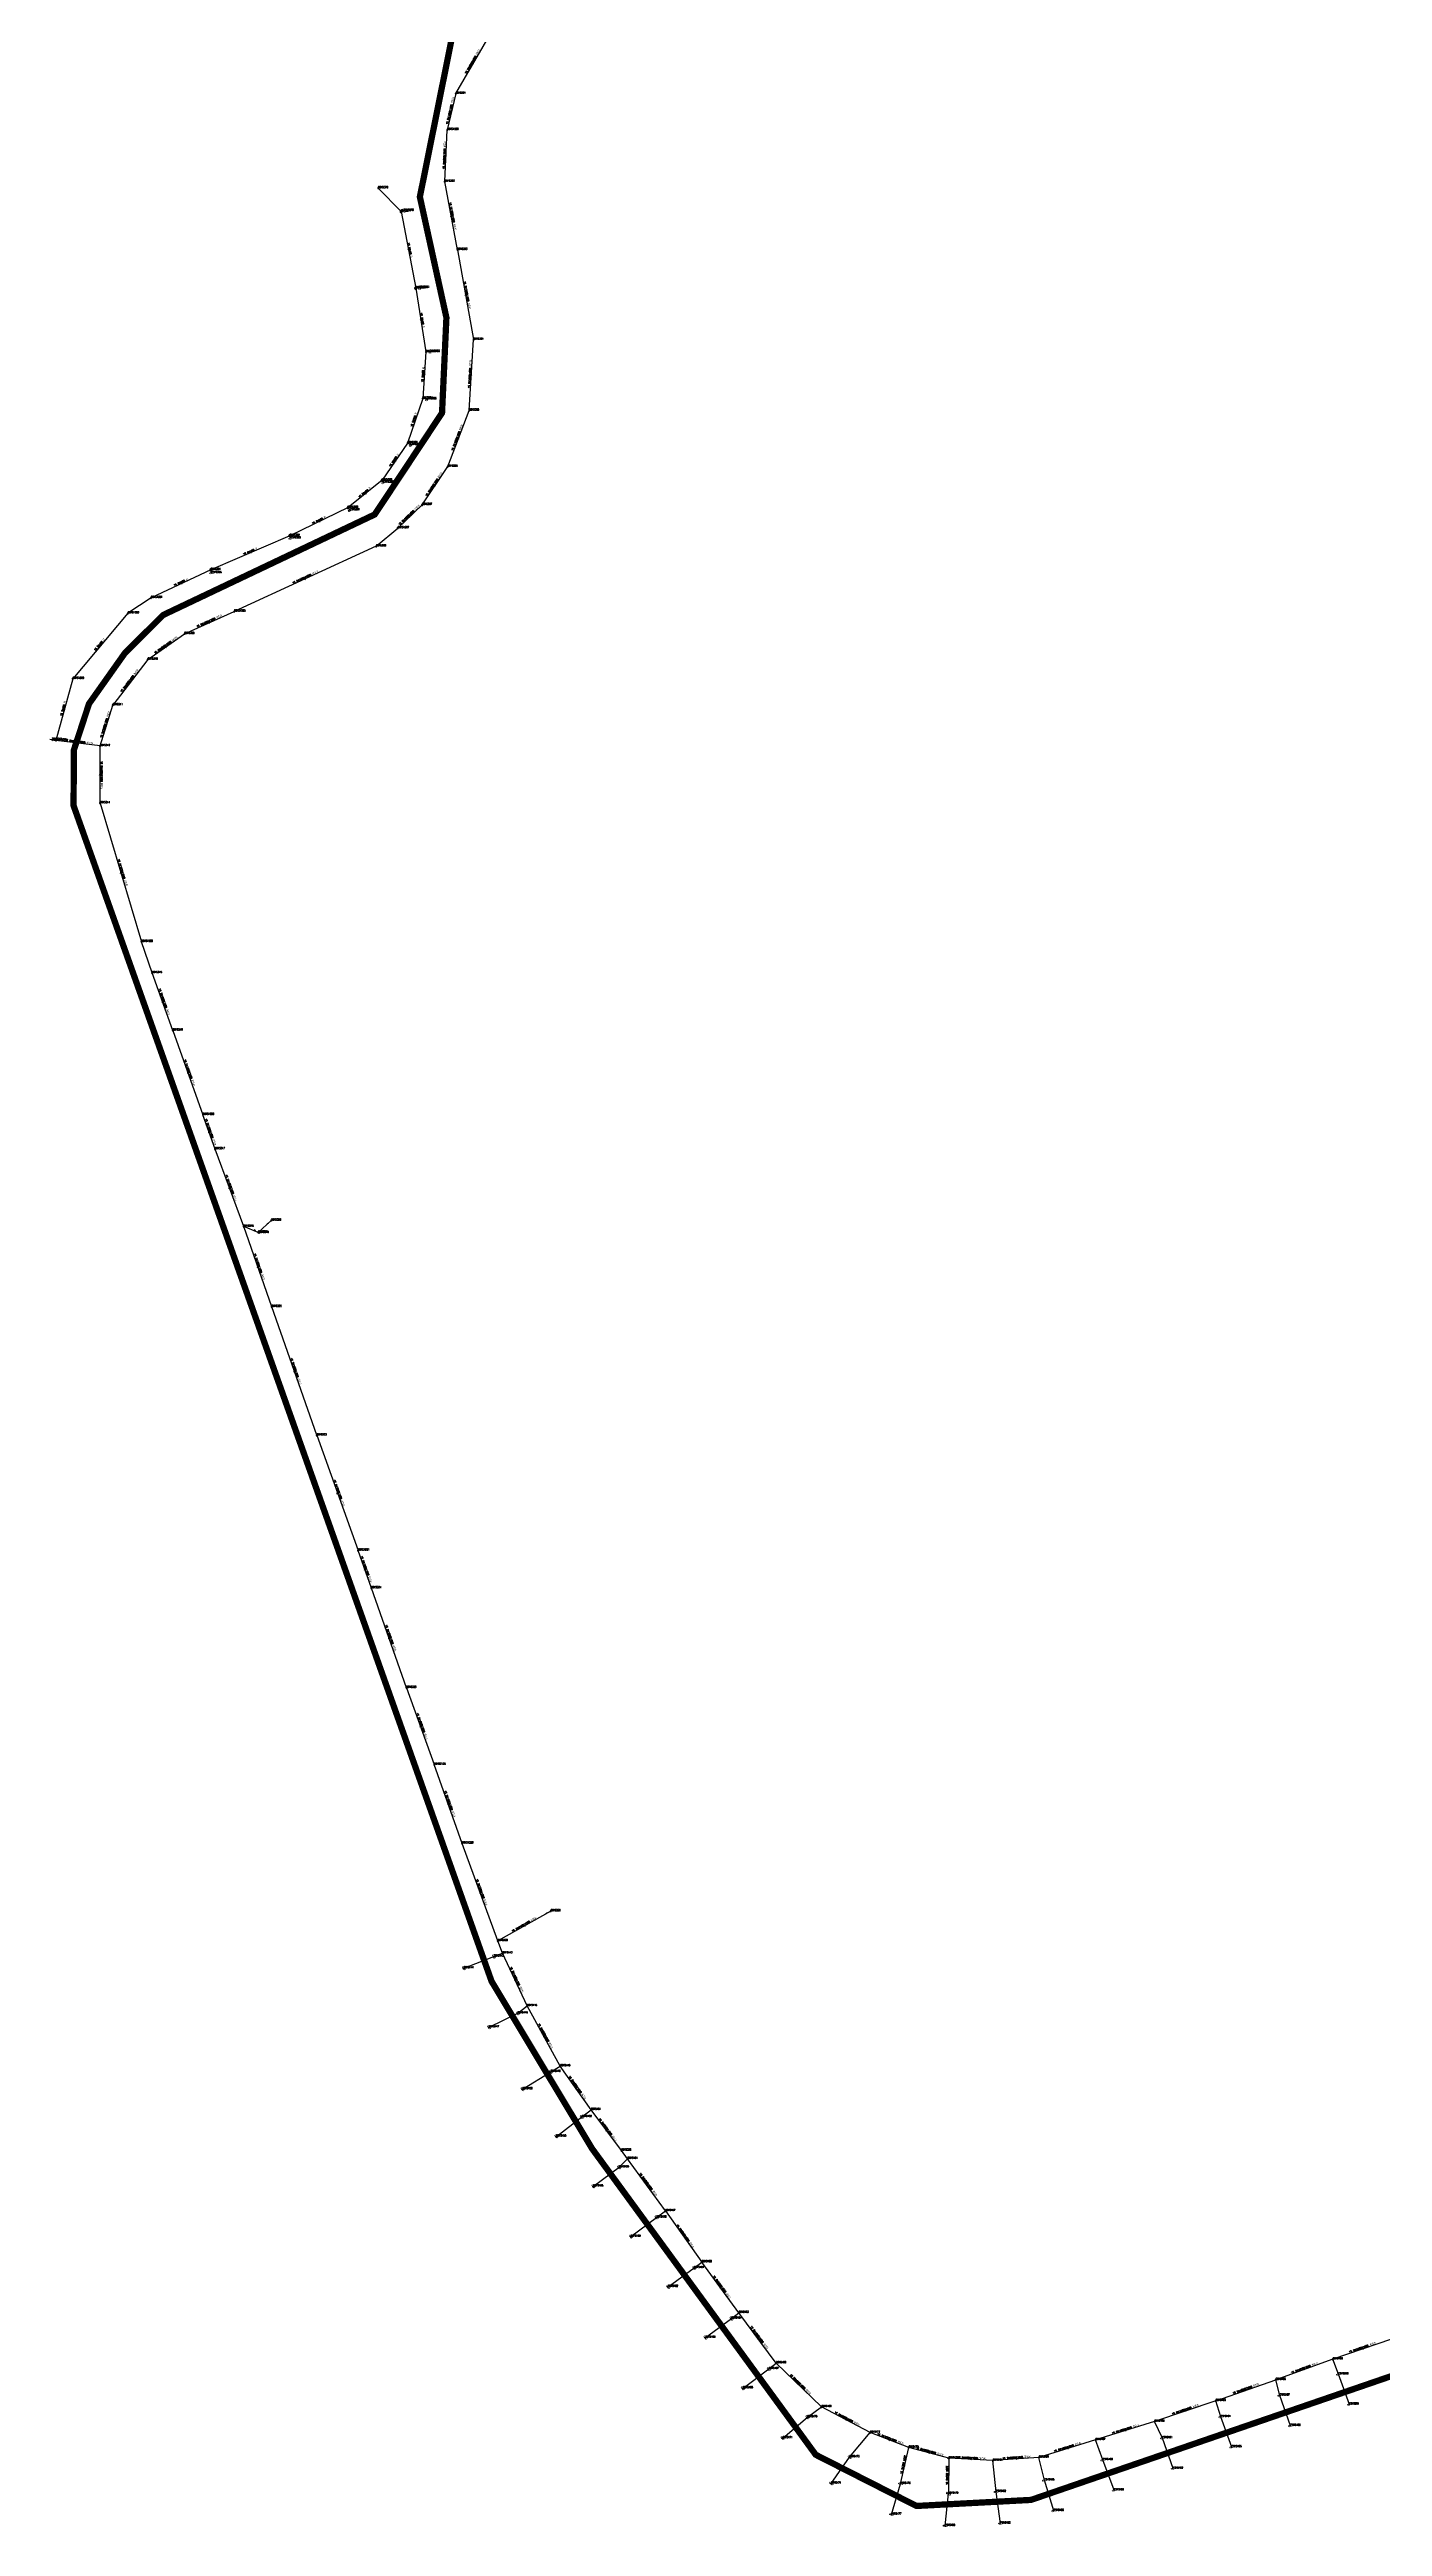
# Model space of a CAD drawing. Extents: x 78813 to 99477, y 2421021 to 2448125.
# Drawn here: x 86196 to 86833, y 2423559 to 2424744 of the extents above; entities that cross this region are included whole.
import ezdxf
from ezdxf.enums import TextEntityAlignment as Align

# ---------------------------------------------------------------- set-up
doc = ezdxf.new("R2010")
doc.units = 0
doc.set_wipeout_variables(frame=1)
doc.layers.get('0').update_dxf_attribs({"linetype": 'CONTINUOUS'})
doc.layers.add('DX_YS', color=42, linetype='CONTINUOUS')
doc.layers.add('道路', color=5, linetype='CONTINUOUS')
doc.layers.add('YSLINE', color=7, linetype='CONTINUOUS', true_color=0xcc9900)
doc.styles.add('CcNameZT', font='txt.SHX', dxfattribs={"width": 0.8, "bigfont": 'HZTXT.SHX'})
doc.styles.add('PointNameZT', font='txt.SHX', dxfattribs={"width": 0.8, "bigfont": 'HZTXT.SHX'})

# ---------------------------------------------------------------- blocks, each defined once
blk = doc.blocks.new('GC546')
at = {"color": 0}
for p in [(0.866, 0.5), (0.866, -0.5)]:
    blk.add_line(p, (0, 0), dxfattribs=at)
blk = doc.blocks.new('PS雨篦')
blk.add_lwpolyline([(-1.5, 0.5), (0, 0.5), (1.5, 0.5), (1.5, -0.5), (0, -0.5), (-1.5, -0.5)], close=True)
blk.add_wipeout([(-1.5, 0.5), (0, 0.5), (1.5, 0.5), (1.5, -0.5), (0, -0.5), (-1.5, -0.5)])
for p, q in [((-0.5, -0.5), (-0.5, 0.5)), ((0.5, -0.5), (0.5, 0.5))]:
    blk.add_line(p, q)
blk = doc.blocks.new('PS管线点')
blk.add_wipeout([(0.5, 0), (0.5, 0), (0.5, 0.1), (0.5, 0.1), (0.5, 0.1), (0.5, 0.2), (0.5, 0.2), (0.4, 0.2), (0.4, 0.3), (0.4, 0.3), (0.4, 0.3), (0.4, 0.3), (0.3, 0.4), (0.3, 0.4), (0.3, 0.4), (0.2, 0.4), (0.2, 0.4), (0.2, 0.5), (0.2, 0.5), (0.1, 0.5), (0.1, 0.5), (0.1, 0.5), (0, 0.5), (0, 0.5), (-0.1, 0.5), (-0.1, 0.5), (-0.1, 0.5), (-0.2, 0.5), (-0.2, 0.5), (-0.2, 0.4), (-0.3, 0.4), (-0.3, 0.4), (-0.3, 0.4), (-0.3, 0.4), (-0.4, 0.3), (-0.4, 0.3), (-0.4, 0.3), (-0.4, 0.3), (-0.4, 0.2), (-0.5, 0.2), (-0.5, 0.2), (-0.5, 0.1), (-0.5, 0.1), (-0.5, 0.1), (-0.5, 0), (-0.5, 0), (-0.5, 0), (-0.5, -0.1), (-0.5, -0.1), (-0.5, -0.1), (-0.5, -0.2), (-0.5, -0.2), (-0.4, -0.2), (-0.4, -0.3), (-0.4, -0.3), (-0.4, -0.3), (-0.4, -0.3), (-0.3, -0.4), (-0.3, -0.4), (-0.3, -0.4), (-0.3, -0.4), (-0.2, -0.4), (-0.2, -0.5), (-0.2, -0.5), (-0.1, -0.5), (-0.1, -0.5), (-0.1, -0.5), (0, -0.5), (0, -0.5), (0.1, -0.5), (0.1, -0.5), (0.1, -0.5), (0.2, -0.5), (0.2, -0.5), (0.2, -0.4), (0.2, -0.4), (0.3, -0.4), (0.3, -0.4), (0.3, -0.4), (0.4, -0.3), (0.4, -0.3), (0.4, -0.3), (0.4, -0.3), (0.4, -0.2), (0.5, -0.2), (0.5, -0.2), (0.5, -0.1), (0.5, -0.1), (0.5, -0.1)])
blk.add_lwpolyline([(0.5, 0), (0.5, 0), (0.5, 0.1), (0.5, 0.1), (0.5, 0.1), (0.5, 0.2), (0.5, 0.2), (0.4, 0.2), (0.4, 0.3), (0.4, 0.3), (0.4, 0.3), (0.4, 0.3), (0.3, 0.4), (0.3, 0.4), (0.3, 0.4), (0.2, 0.4), (0.2, 0.4), (0.2, 0.5), (0.2, 0.5), (0.1, 0.5), (0.1, 0.5), (0.1, 0.5), (0, 0.5), (0, 0.5), (-0.1, 0.5), (-0.1, 0.5), (-0.1, 0.5), (-0.2, 0.5), (-0.2, 0.5), (-0.2, 0.4), (-0.3, 0.4), (-0.3, 0.4), (-0.3, 0.4), (-0.3, 0.4), (-0.4, 0.3), (-0.4, 0.3), (-0.4, 0.3), (-0.4, 0.3), (-0.4, 0.2), (-0.5, 0.2), (-0.5, 0.2), (-0.5, 0.1), (-0.5, 0.1), (-0.5, 0.1), (-0.5, 0), (-0.5, 0), (-0.5, 0), (-0.5, -0.1), (-0.5, -0.1), (-0.5, -0.1), (-0.5, -0.2), (-0.5, -0.2), (-0.4, -0.2), (-0.4, -0.3), (-0.4, -0.3), (-0.4, -0.3), (-0.4, -0.3), (-0.3, -0.4), (-0.3, -0.4), (-0.3, -0.4), (-0.3, -0.4), (-0.2, -0.4), (-0.2, -0.5), (-0.2, -0.5), (-0.1, -0.5), (-0.1, -0.5), (-0.1, -0.5), (0, -0.5), (0, -0.5), (0.1, -0.5), (0.1, -0.5), (0.1, -0.5), (0.2, -0.5), (0.2, -0.5), (0.2, -0.4), (0.2, -0.4), (0.3, -0.4), (0.3, -0.4), (0.3, -0.4), (0.4, -0.3), (0.4, -0.3), (0.4, -0.3), (0.4, -0.3), (0.4, -0.2), (0.5, -0.2), (0.5, -0.2), (0.5, -0.1), (0.5, -0.1), (0.5, -0.1), (0.5, 0)], close=True)
blk = doc.blocks.new('PS非普查')
blk.add_lwpolyline([(3.7, 0), (5.3, 0)])
blk.add_wipeout([(0.5, 0), (0.5, 0), (0.5, 0.1), (0.5, 0.1), (0.5, 0.1), (0.5, 0.2), (0.5, 0.2), (0.4, 0.2), (0.4, 0.3), (0.4, 0.3), (0.4, 0.3), (0.4, 0.3), (0.3, 0.4), (0.3, 0.4), (0.3, 0.4), (0.2, 0.4), (0.2, 0.4), (0.2, 0.5), (0.2, 0.5), (0.1, 0.5), (0.1, 0.5), (0.1, 0.5), (0, 0.5), (0, 0.5), (-0.1, 0.5), (-0.1, 0.5), (-0.1, 0.5), (-0.2, 0.5), (-0.2, 0.5), (-0.2, 0.4), (-0.3, 0.4), (-0.3, 0.4), (-0.3, 0.4), (-0.3, 0.4), (-0.4, 0.3), (-0.4, 0.3), (-0.4, 0.3), (-0.4, 0.3), (-0.4, 0.2), (-0.5, 0.2), (-0.5, 0.2), (-0.5, 0.1), (-0.5, 0.1), (-0.5, 0.1), (-0.5, 0), (-0.5, 0), (-0.5, 0), (-0.5, -0.1), (-0.5, -0.1), (-0.5, -0.1), (-0.5, -0.2), (-0.5, -0.2), (-0.4, -0.2), (-0.4, -0.3), (-0.4, -0.3), (-0.4, -0.3), (-0.4, -0.3), (-0.3, -0.4), (-0.3, -0.4), (-0.3, -0.4), (-0.3, -0.4), (-0.2, -0.4), (-0.2, -0.5), (-0.2, -0.5), (-0.1, -0.5), (-0.1, -0.5), (-0.1, -0.5), (0, -0.5), (0, -0.5), (0.1, -0.5), (0.1, -0.5), (0.1, -0.5), (0.2, -0.5), (0.2, -0.5), (0.2, -0.4), (0.2, -0.4), (0.3, -0.4), (0.3, -0.4), (0.3, -0.4), (0.4, -0.3), (0.4, -0.3), (0.4, -0.3), (0.4, -0.3), (0.4, -0.2), (0.5, -0.2), (0.5, -0.2), (0.5, -0.1), (0.5, -0.1), (0.5, -0.1)])
blk.add_line((0.5, 0), (2.1, 0))
blk.add_lwpolyline([(0.5, 0), (0.5, 0), (0.5, 0.1), (0.5, 0.1), (0.5, 0.1), (0.5, 0.2), (0.5, 0.2), (0.4, 0.2), (0.4, 0.3), (0.4, 0.3), (0.4, 0.3), (0.4, 0.3), (0.3, 0.4), (0.3, 0.4), (0.3, 0.4), (0.2, 0.4), (0.2, 0.4), (0.2, 0.5), (0.2, 0.5), (0.1, 0.5), (0.1, 0.5), (0.1, 0.5), (0, 0.5), (0, 0.5), (-0.1, 0.5), (-0.1, 0.5), (-0.1, 0.5), (-0.2, 0.5), (-0.2, 0.5), (-0.2, 0.4), (-0.3, 0.4), (-0.3, 0.4), (-0.3, 0.4), (-0.3, 0.4), (-0.4, 0.3), (-0.4, 0.3), (-0.4, 0.3), (-0.4, 0.3), (-0.4, 0.2), (-0.5, 0.2), (-0.5, 0.2), (-0.5, 0.1), (-0.5, 0.1), (-0.5, 0.1), (-0.5, 0), (-0.5, 0), (-0.5, 0), (-0.5, -0.1), (-0.5, -0.1), (-0.5, -0.1), (-0.5, -0.2), (-0.5, -0.2), (-0.4, -0.2), (-0.4, -0.3), (-0.4, -0.3), (-0.4, -0.3), (-0.4, -0.3), (-0.3, -0.4), (-0.3, -0.4), (-0.3, -0.4), (-0.3, -0.4), (-0.2, -0.4), (-0.2, -0.5), (-0.2, -0.5), (-0.1, -0.5), (-0.1, -0.5), (-0.1, -0.5), (0, -0.5), (0, -0.5), (0.1, -0.5), (0.1, -0.5), (0.1, -0.5), (0.2, -0.5), (0.2, -0.5), (0.2, -0.4), (0.2, -0.4), (0.3, -0.4), (0.3, -0.4), (0.3, -0.4), (0.4, -0.3), (0.4, -0.3), (0.4, -0.3), (0.4, -0.3), (0.4, -0.2), (0.5, -0.2), (0.5, -0.2), (0.5, -0.1), (0.5, -0.1), (0.5, -0.1), (0.5, 0)], close=True)
blk = doc.blocks.new('PS雨水井')
blk.add_lwpolyline([(1, 0), (1, 0.1), (1, 0.1), (1, 0.2), (1, 0.3), (0.9, 0.3), (0.9, 0.4), (0.9, 0.5), (0.8, 0.5), (0.8, 0.6), (0.8, 0.6), (0.7, 0.7), (0.7, 0.7), (0.6, 0.8), (0.6, 0.8), (0.5, 0.9), (0.4, 0.9), (0.4, 0.9), (0.3, 1), (0.2, 1), (0.2, 1), (0.1, 1), (0, 1), (0, 1), (-0.1, 1), (-0.2, 1), (-0.2, 1), (-0.3, 1), (-0.4, 0.9), (-0.4, 0.9), (-0.5, 0.9), (-0.6, 0.8), (-0.6, 0.8), (-0.7, 0.7), (-0.7, 0.7), (-0.8, 0.6), (-0.8, 0.6), (-0.8, 0.5), (-0.9, 0.5), (-0.9, 0.4), (-0.9, 0.3), (-1, 0.3), (-1, 0.2), (-1, 0.1), (-1, 0.1), (-1, 0), (-1, -0.1), (-1, -0.1), (-1, -0.2), (-1, -0.3), (-0.9, -0.3), (-0.9, -0.4), (-0.9, -0.5), (-0.8, -0.5), (-0.8, -0.6), (-0.8, -0.6), (-0.7, -0.7), (-0.7, -0.7), (-0.6, -0.8), (-0.6, -0.8), (-0.5, -0.9), (-0.4, -0.9), (-0.4, -0.9), (-0.3, -1), (-0.2, -1), (-0.2, -1), (-0.1, -1), (0, -1), (0, -1), (0.1, -1), (0.2, -1), (0.2, -1), (0.3, -1), (0.4, -0.9), (0.4, -0.9), (0.5, -0.9), (0.6, -0.8), (0.6, -0.8), (0.7, -0.7), (0.7, -0.7), (0.8, -0.6), (0.8, -0.6), (0.8, -0.5), (0.9, -0.5), (0.9, -0.4), (0.9, -0.3), (1, -0.3), (1, -0.2), (1, -0.1), (1, 0)], close=True)
blk.add_wipeout([(1, 0), (1, 0.1), (1, 0.1), (1, 0.2), (1, 0.3), (0.9, 0.3), (0.9, 0.4), (0.9, 0.5), (0.8, 0.5), (0.8, 0.6), (0.8, 0.6), (0.7, 0.7), (0.7, 0.7), (0.6, 0.8), (0.6, 0.8), (0.5, 0.9), (0.4, 0.9), (0.4, 0.9), (0.3, 1), (0.2, 1), (0.2, 1), (0.1, 1), (0, 1), (0, 1), (-0.1, 1), (-0.2, 1), (-0.2, 1), (-0.3, 1), (-0.4, 0.9), (-0.4, 0.9), (-0.5, 0.9), (-0.6, 0.8), (-0.6, 0.8), (-0.7, 0.7), (-0.7, 0.7), (-0.8, 0.6), (-0.8, 0.6), (-0.8, 0.5), (-0.9, 0.5), (-0.9, 0.4), (-0.9, 0.3), (-1, 0.3), (-1, 0.2), (-1, 0.1), (-1, 0.1), (-1, 0), (-1, -0.1), (-1, -0.1), (-1, -0.2), (-1, -0.3), (-0.9, -0.3), (-0.9, -0.4), (-0.9, -0.5), (-0.8, -0.5), (-0.8, -0.6), (-0.8, -0.6), (-0.7, -0.7), (-0.7, -0.7), (-0.6, -0.8), (-0.6, -0.8), (-0.5, -0.9), (-0.4, -0.9), (-0.4, -0.9), (-0.3, -1), (-0.2, -1), (-0.2, -1), (-0.1, -1), (0, -1), (0, -1), (0.1, -1), (0.2, -1), (0.2, -1), (0.3, -1), (0.4, -0.9), (0.4, -0.9), (0.5, -0.9), (0.6, -0.8), (0.6, -0.8), (0.7, -0.7), (0.7, -0.7), (0.8, -0.6), (0.8, -0.6), (0.8, -0.5), (0.9, -0.5), (0.9, -0.4), (0.9, -0.3), (1, -0.3), (1, -0.2), (1, -0.1)])
for p, q in [((-1, 0), (0, 0)), ((-0.9, 0.5), (0, 0.5)), ((0, 1), (0, 0)), ((0, 0.5), (0.9, 0.5)), ((0, 0), (0, -1)), ((0, 0), (1, 0)), ((-0.9, -0.5), (0, -0.5)), ((0, -0.5), (0.9, -0.5))]:
    blk.add_line(p, q)
blk = doc.blocks.new('PS进水口')
for points in [[(-0.8, -0.9), (0, 0), (-0.9, 0.9)], [(0, 0), (2, 0)]]:
    blk.add_lwpolyline(points)
blk = doc.blocks.new('测量点')
h = blk.add_hatch(color=256)
edge = h.paths.add_edge_path()
edge.add_arc((0, 0), 0.5, 0, 360)
blk.add_circle((0, 0), 0.5)

msp = doc.modelspace()

# ---------------------------------------------------------------- block references
at = {"layer": 'DX_YS', "yscale": 0.5, "zscale": 0.5}
for p, xscale, rotation in [((86398.6, 2424737.7, 2.9), 0.4999999998711074, 239.871567972021), ((86388, 2424714.3, 3), 0.4999999997883606, 256.6837311565338), ((86385.4, 2424693.2, 2.9), 0.4999999998797864, 267.2081383552194), ((86387.8, 2424664.5, 3), 0.500000000215655, 280.6916664334636), ((86367.4, 2424648.2, 3.9), 0.4999999999459753, 100.7893817440589), ((86394.8, 2424626.7, 3.3), 0.4999999998952492, 280.1595569963019), ((86373.4, 2424614.5, 3.5), 0.4999999998521785, 99.14387000556933), ((86375.1, 2424588.1, 3.3), 0.499999999928078, 86.0887789818256), ((86397.5, 2424588.3, 3.5), 0.5000000000463349, 266.4461348037767), ((86370.6, 2424566.4, 3.3), 0.5000000000423626, 71.04569532747033), ((86391.4, 2424557.8, 3.5), 0.4999999999513879, 249.1149078570247), ((86361, 2424546.8, 3.5), 0.500000000136024, 55.93719705431478), ((86346.8, 2424531.3, 3.6), 0.5000000001380249, 38.84479396666647), ((86380.1, 2424535.2, 3.5), 0.5000000001257018, 236.1685596624592), ((86324.7, 2424518, 3.6), 0.5000000000623422, 25.80983313527027), ((86368.1, 2424520.5, 3.6), 0.500000000070537, 223.4646252326632), ((86291.8, 2424503.1, 3.6), 0.4999999999247682, 23.36134760828011), ((86258.6, 2424488.3, 3.5), 0.4999999999627111, 25.0551598726987), ((86318.1, 2424490.7, 3.3), 0.4999999999354667, 204.7169546604097), ((86272.2, 2424469.7, 3), 0.5000000000797642, 204.2306433983178), ((86220, 2424458.6, 3.3), 0.4999999998807718, 49.96845673650375), ((86251.5, 2424458.2, 2.9), 0.4999999999943814, 214.8820430016099), ((86234.4, 2424441.2, 2.9), 0.4999999999461791, 232.5126104597248), ((86202.8, 2424428.1, 3), 0.4999999998727125, 74.78883099978792), ((86209.3, 2424412, 1.6), 0.5000000000257186, 172.6389095154051), ((86222.9, 2424420.5, 2.9), 0.4999999998571463, 252.6844895055209), ((86219.9, 2424397, 2.9), 0.5000000000706811, 270.1513089246446), ((86229.8, 2424350.2, 3.1), 0.4999999998410229, 286.5620627890962), ((86249.8, 2424288.3, 3.3), 0.5000000001424781, 289.6988495220915), ((86261.9, 2424254.4, 3.5), 0.5000000001022198, 289.607055817203), ((86272, 2424226, 3.7), 0.4999999998993431, 289.6355051644147), ((86281.7, 2424199.2, 3.9), 0.5000000000691173, 290.1973398436552), ((86295.3, 2424161.5, 4), 0.4999999998506979, 289.2353371279698), ((86312.8, 2424111.5, 4), 0.5000000000664492, 289.3307479875585), ((86333.4, 2424053.2, 3.9), 0.5000000000222757, 289.7160471727858), ((86346.5, 2424016.7, 3.8), 0.49999999989227, 289.7237679698914), ((86358.1, 2423983.9, 4), 0.5000000001837548, 289.4030937620286), ((86373.2, 2423941.6, 4.1), 0.4999999999526202, 289.8074319438548), ((86386.5, 2423904.4, 4.1), 0.5000000001721887, 289.5255095857877), ((86401.7, 2423862.1, 4), 0.4999999998187341, 290.0467101523421), ((86422.9, 2423845.9, 4.2), 0.4999999999926338, 29.46336064143964), ((86418.4, 2423820.3, 4.2), 0.5000000001479664, 294.9219215064629), ((86432.2, 2423793.3, 4.1), 0.500000000163297, 298.8571544662033), ((86447.5, 2423768.4, 4.2), 0.4999999999002825, 305.1093710052663), ((86462, 2423748.2, 4.3), 0.5000000000848982, 306.5456647357391), ((86481.4, 2423722.1, 4.4), 0.4999999999222162, 305.8446789923416), ((86516.6, 2423673, 4.6), 0.4999999998885772, 306.2319536407805), ((86534.5, 2423648.8, 4.7), 0.499999999897305, 306.6609457570319), ((86823.8, 2423643.4, 4.5), 0.5000000000514423, 19.10588887902466), ((86796, 2423633.7, 4.6), 0.5000000000301089, 19.70387458756366), ((86576.7, 2423609.7, 4.4), 0.4999999999785701, 332.1039766211325), ((86710.3, 2423604.4, 4.9), 0.499999999934698, 17.31164608387098), ((86739.1, 2423613.8, 4.9), 0.4999999999826739, 18.74560319480003), ((86597.5, 2423600, 4.4), 0.4999999999736011, 339.0443382570294), ((86616.3, 2423593.8, 4.4), 0.4999999999529228, 344.6315529982867), ((86682.7, 2423595.8, 4.8), 0.5000000000016575, 17.2614064517069), ((86604.8, 2423587.7, 5.7), 0.5000000000867982, 257.5898861085171), ((86636.5, 2423590.7, 5.2), 0.4999999999937054, 357.1416291264836), ((86658.1, 2423590.9, 4.7), 0.4999999999903737, 3.816840002630109)]:
    msp.add_blockref('GC546', p, dxfattribs=dict(at, xscale=xscale, rotation=rotation))

# ---------------------------------------------------------------- texts
at = {"layer": 'DX_YS', "style": 'CcNameZT', "width": 0.8}
for s, rotation, p in [(' YS DN1000X1800 砖石沟', 59.8716, (86398.4, 2424737.8, 3.1)), (' YS DN1000X1800 砖石沟', 76.6837, (86387.8, 2424714.3, 3)), (' YS DN1000X1800 砖石沟', 87.2081, (86385.1, 2424693.2, 2.9)), (' YS DN1000X1800 砖石沟', 280.6917, (86388.1, 2424664.5, 3.1)), (' YS DN400 砼', 280.7894, (86367.6, 2424648.2, 4.1)), (' YS DN1000X1800 砖石沟', 280.1596, (86395, 2424626.7, 3.4)), (' YS DN400 砼', 279.1439, (86373.6, 2424614.6, 3.7)), (' YS DN400 砼', 86.0888, (86374.8, 2424588.2, 3.3)), (' YS DN1000X1800 砖石沟', 86.4461, (86397.3, 2424588.3, 3.6)), (' YS DN400 砼', 71.0457, (86370.4, 2424566.5, 3.3)), (' YS DN1000X1800 砖石沟', 69.1149, (86391.1, 2424557.9, 3.4)), (' YS DN400 砼', 55.9372, (86360.8, 2424547, 3.3)), (' YS DN1000X1800 砖石沟', 56.1686, (86379.9, 2424535.4, 3.7)), (' YS DN400 砼', 38.8448, (86346.6, 2424531.5, 3.6)), (' YS DN400 砼', 25.8098, (86324.6, 2424518.2, 3.6)), (' YS DN1000X1800 砖石沟', 43.4646, (86367.9, 2424520.7, 3.6)), (' YS DN400 砼', 23.3613, (86291.7, 2424503.3, 3.6)), (' YS DN1000X1800 砖石沟', 24.717, (86318, 2424490.9, 3.1)), (' YS DN400 砼', 25.0552, (86258.5, 2424488.5, 3.5)), (' YS DN1000X1800 砖石沟', 24.2306, (86272.1, 2424470, 3)), (' YS DN400 砼', 49.9685, (86219.8, 2424458.7, 3.4)), (' YS DN1000X1800 砖石沟', 34.882, (86251.4, 2424458.4, 2.9)), (' YS DN1000X1800 砖石沟', 52.5126, (86234.2, 2424441.4, 2.9)), (' YS DN400 砼', 74.7888, (86202.6, 2424428.2, 3.2)), (' YS DN1000X1800 砖石沟', 72.6845, (86222.7, 2424420.6, 2.9)), (' YS DN4000X3000 砖石沟', 352.6389, (86209.4, 2424412.3, 1.8)), (' YS DN1000X1800 砖石沟', 270.1513, (86220.2, 2424397, 2.9)), (' YS DN1000X1800 砖石沟', 286.5621, (86230.1, 2424350.3, 3.2)), (' YS DN1000X1800 砖石沟', 289.6988, (86250, 2424288.4, 3.4)), (' YS DN1000X1800 砖石沟', 289.6071, (86262.1, 2424254.5, 3.6)), (' YS DN1000X1800 砖石沟', 289.6355, (86272.2, 2424226.1, 3.7)), (' YS DN1000X1800 砖石沟', 290.1973, (86282, 2424199.3, 4)), (' YS DN1000X1800 砖石沟', 289.2353, (86295.5, 2424161.6, 3.9)), (' YS DN1000X1800 砖石沟', 289.3307, (86313, 2424111.6, 4)), (' YS DN1000X1800 砖石沟', 289.716, (86333.7, 2424053.3, 3.9)), (' YS DN1000X1800 砖石沟', 289.7238, (86346.7, 2424016.8, 3.8)), (' YS DN1000X1800 砖石沟', 289.4031, (86358.4, 2423983.9, 4.1)), (' YS DN1000X1800 砖石沟', 289.8074, (86373.4, 2423941.7, 4.1)), (' YS DN1000X1800 砖石沟', 289.5255, (86386.7, 2423904.5, 4)), (' YS DN1000X1800 砖石沟', 290.0467, (86401.9, 2423862.2, 4)), (' YS DN1500X1500 砖石沟', 29.4634, (86422.8, 2423846.1, 4.6)), (' YS DN1000X1800 砖石沟', 294.9219, (86418.6, 2423820.4, 4.1)), (' YS DN1000X1800 砖石沟', 298.8572, (86432.4, 2423793.4, 4.2)), (' YS DN1000X1800 砖石沟', 305.1094, (86447.7, 2423768.6, 4.2)), (' YS DN1000X1800 砖石沟', 306.5457, (86462.2, 2423748.4, 4.4)), (' YS DN1000X1800 砖石沟', 305.8447, (86481.6, 2423722.2, 4.5)), (' YS DN1000X1800 砖石沟', 305.3345, (86499.3, 2423697.5, 4.6)), (' YS DN1000X1800 砖石沟', 306.232, (86516.8, 2423673.1, 4.7)), (' YS DN1000X1800 砖石沟', 306.6609, (86534.7, 2423649, 4.7)), (' YS DN1000X1800 砖石沟', 19.1059, (86823.7, 2423643.7, 4.5)), (' YS DN1000X1800 砖石沟', 315.8851, (86554.4, 2423626.5, 4.5)), (' YS DN1000X1800 砖石沟', 19.7039, (86796, 2423633.9, 4.5)), (' YS DN1000X1800 砖石沟', 18.7456, (86739, 2423614, 4.8)), (' YS DN1000X1800 砖石沟', 19.3217, (86768, 2423624, 4.6)), (' YS DN1000X1800 砖石沟', 332.104, (86576.8, 2423609.9, 4.4)), (' YS DN1000X1800 砖石沟', 17.3116, (86710.3, 2423604.6, 4.9)), (' YS DN1000X1800 砖石沟', 339.0443, (86597.6, 2423600.2, 4.4)), (' YS DN1000X1800 砖石沟', 344.6316, (86616.4, 2423594.1, 4.4)), (' YS DN1000X1800 砖石沟', 3.8168, (86658.1, 2423591.1, 4.8)), (' YS DN1000X1800 砖石沟', 17.2614, (86682.6, 2423596, 4.8)), (' YS DN300 HDPE', 77.5899, (86604.6, 2423587.8, 5.6)), (' YS DN300 HDPE', 89.779, (86625.6, 2423582.8, 5.6)), (' YS DN1000X1800 砖石沟', 357.1416, (86636.5, 2423590.9, 4.6))]:
    msp.add_text(s, height=0.9, rotation=rotation, dxfattribs=at).set_placement(p, align=Align.CENTER)
at = {"layer": 'DX_YS', "style": 'PointNameZT', "width": 0.8}
for s, p in [('26YS301', (86390.1, 2424722.9, 3.1)), ('26YS1206', (86386, 2424705.6, 3)), ('26YS379', (86353, 2424677.7, 4.3)), ('26YS302', (86384.8, 2424680.8, 2.9)), ('26YS377', (86363.9, 2424666.5, 4.1)), ('26YS378', (86365.2, 2424666.9, 4.5)), ('26YS303', (86390.9, 2424648.2, 3.1)), ('26YS380', (86370.9, 2424629.8, 3.7)), ('26YS381', (86372.7, 2424630, 4.7)), ('26YS382', (86375.8, 2424599.3, 3.3)), ('26YS383', (86377.7, 2424599.4, 3.9)), ('26YS304', (86398.6, 2424605.2, 3.4)), ('26YS384', (86374.3, 2424577, 3.3)), ('26YS385', (86376.1, 2424576.7, 3.9)), ('26YS305', (86396.5, 2424571.3, 3.6)), ('26YS386', (86367, 2424555.7, 3.3)), ('26YS387', (86368.5, 2424554.8, 4.2)), ('26YS306', (86386.2, 2424544.4, 3.4)), ('26YS388', (86354.9, 2424537.9, 3.6)), ('26YS389', (86355.6, 2424536.8, 4)), ('26YS390', (86338.6, 2424524.8, 3.6)), ('26YS391', (86339.5, 2424523.6, 3.7)), ('26YS307', (86374, 2424526.1, 3.7)), ('26YS392', (86310.7, 2424511.3, 3.6)), ('26YS393', (86311.2, 2424510.1, 3.8)), ('26YS308', (86352, 2424506.3, 3.6)), ('26YS1207', (86362.3, 2424515, 3.6)), ('26YS394', (86272.9, 2424495, 3.5)), ('26YS395', (86273.3, 2424493.5, 3.9)), ('26YS1201', (86244.3, 2424481.6, 3.4)), ('26YS1202', (86233.2, 2424474.2, 3.4)), ('26YS1205', (86284.1, 2424475.1, 3.1)), ('26YS309', (86260.3, 2424464.4, 3)), ('26YS310', (86242.7, 2424452.1, 2.9)), ('26YS1203', (86206.8, 2424442.9, 3.2)), ('26YS311', (86226, 2424430.3, 2.9)), ('26YS313', (86196.8, 2424413.7, 1.8)), ('26YS1204', (86198.8, 2424413.4, 1.8)), ('26YS312', (86219.9, 2424410.7, 1.3)), ('26YS314', (86219.9, 2424383.4, 2.9)), ('26YS1208', (86239.7, 2424317, 3.2)), ('26YS315', (86244.8, 2424302.1, 3.2)), ('26YS316', (86254.7, 2424274.6, 3.4)), ('26YS1209', (86269.1, 2424234.2, 3.6)), ('26YS317', (86274.9, 2424217.8, 3.7)), ('26YS318', (86288.6, 2424180.7, 4)), ('26YS321', (86295.6, 2424177.9, 3.9)), ('26YS319', (86295.9, 2424177.7, 1.6)), ('26YS320', (86301.8, 2424183.6, 5.2)), ('26YS322', (86302, 2424142.3, 3.9)), ('26YS323', (86323.6, 2424080.8, 4)), ('26YS1221', (86343.3, 2424025.7, 3.9)), ('26YS324', (86349.7, 2424007.7, 3.8)), ('26YS325', (86366.5, 2423960, 4.1)), ('26YS2128', (86379.8, 2423923.2, 4.1)), ('26YS1220', (86393.1, 2423885.5, 4)), ('26YS329', (86435.5, 2423853.1, 4.6)), ('26YS443', (86408.3, 2423831.4, 4.9)), ('26YS328', (86410.2, 2423838.8, 4)), ('26YS442', (86412.5, 2423832.9, 4.3)), ('26YS444', (86393.9, 2423825.8, 5.2)), ('26YS445', (86424.2, 2423807.7, 4.1)), ('26YS447', (86406, 2423797.5, 5.2)), ('26YS446', (86419.8, 2423804.2, 5.1)), ('26YS449', (86435.5, 2423776.2, 5.1)), ('26YS448', (86440.1, 2423778.9, 4.2)), ('26YS450', (86422, 2423767.9, 5.3)), ('26YS451', (86454.8, 2423758, 4.2)), ('26YS452', (86450.4, 2423754.6, 5.3)), ('26YS453', (86438.2, 2423745.3, 5.4)), ('26YS332', (86469.3, 2423738.5, 4.4)), ('26YS454', (86472.3, 2423734.6, 4.3)), ('26YS455', (86468.2, 2423730.5, 5.4)), ('26YS456', (86455.9, 2423721.4, 5.5)), ('26YS458', (86486.1, 2423706.5, 5.5)), ('26YS457', (86490.4, 2423709.6, 4.5)), ('26YS459', (86473.8, 2423697.3, 5.7)), ('26YS461', (86504.1, 2423682.3, 5.6)), ('26YS460', (86507.8, 2423685.1, 4.7)), ('26YS462', (86491.7, 2423673.3, 5.8)), ('26YS464', (86522, 2423658.1, 5.8)), ('26YS463', (86525.5, 2423660.9, 4.7)), ('26YS465', (86509.6, 2423649, 5.8)), ('26YS467', (86539.9, 2423634, 5.8)), ('26YS466', (86543.4, 2423636.8, 4.7)), ('26YS496', (86782.4, 2423628.8, 5.9)), ('26YS499', (86809.7, 2423638.6, 4.5)), ('26YS500', (86812.4, 2423631.4, 5.6)), ('26YS468', (86527.5, 2423624.8, 6)), ('26YS469', (86565.1, 2423615.8, 5.9)), ('26YS493', (86753.7, 2423618.7, 4.8)), ('26YS497', (86784.4, 2423621.3, 5.6)), ('26YS501', (86817.6, 2423617, 6)), ('26YS470', (86558.3, 2423610.9, 5.7)), ('26YS472', (86588.3, 2423603.5, 4.4)), ('26YS490', (86724.4, 2423608.8, 4.9)), ('26YS494', (86756.1, 2423611, 5.8)), ('26YS498', (86789.5, 2423606.8, 5.7)), ('26YS471', (86546.5, 2423600.9, 5.9)), ('26YS473', (86578.5, 2423591.8, 5.7)), ('26YS475', (86606.8, 2423596.4, 4.4)), ('26YS484', (86669.1, 2423591.6, 4.8)), ('26YS487', (86696.2, 2423600, 4.8)), ('26YS491', (86728.2, 2423600.9, 6.2)), ('26YS495', (86761.3, 2423596.6, 5.9)), ('26YS478', (86625.9, 2423591.2, 4.4)), ('26YS481', (86647.1, 2423590.1, 4.6)), ('26YS485', (86671.7, 2423580.7, 5.8)), ('26YS488', (86699.7, 2423590.4, 5.9)), ('26YS492', (86733.3, 2423586.3, 6.1)), ('26YS474', (86569.7, 2423579.2, 6)), ('26YS476', (86602.9, 2423579, 5.6)), ('26YS479', (86625.8, 2423574.3, 5.6)), ('26YS482', (86648.6, 2423575.2, 5.7)), ('26YS489', (86705, 2423575.9, 6)), ('26YS477', (86598.6, 2423564.3, 5.9)), ('26YS480', (86624.2, 2423558.9, 6)), ('26YS483', (86650.7, 2423560, 6)), ('26YS486', (86676.2, 2423566.1, 6.1))]:
    msp.add_text(s, height=0.9, dxfattribs=at).set_placement(p)

# ---------------------------------------------------------------- next in the draw order: block references
at = {"layer": 'DX_YS', "xscale": 0.5, "yscale": 0.5, "zscale": 0.5}
for name, p in [('PS管线点', (86390.1, 2424722.9, 3.1)), ('PS管线点', (86386, 2424705.6, 3)), ('PS管线点', (86384.8, 2424680.8, 2.9)), ('PS雨水井', (86363.9, 2424666.5, 4.1)), ('PS管线点', (86390.9, 2424648.2, 3.1)), ('PS雨水井', (86370.9, 2424629.8, 3.7)), ('PS管线点', (86398.6, 2424605.2, 3.4)), ('PS管线点', (86375.8, 2424599.3, 3.3)), ('PS管线点', (86374.3, 2424577, 3.3)), ('PS管线点', (86396.5, 2424571.3, 3.6)), ('PS管线点', (86367, 2424555.7, 3.3)), ('PS管线点', (86386.2, 2424544.4, 3.4)), ('PS雨水井', (86354.9, 2424537.9, 3.6)), ('PS雨水井', (86338.6, 2424524.8, 3.6)), ('PS管线点', (86374, 2424526.1, 3.7)), ('PS雨水井', (86310.7, 2424511.3, 3.6)), ('PS管线点', (86352, 2424506.3, 3.6)), ('PS管线点', (86362.3, 2424515, 3.6)), ('PS雨水井', (86272.9, 2424495, 3.5)), ('PS管线点', (86244.3, 2424481.6, 3.4)), ('PS管线点', (86233.2, 2424474.2, 3.4)), ('PS管线点', (86284.1, 2424475.1, 3.1)), ('PS管线点', (86260.3, 2424464.4, 3)), ('PS管线点', (86242.7, 2424452.1, 2.9)), ('PS管线点', (86206.8, 2424442.9, 3.2)), ('PS管线点', (86226, 2424430.3, 2.9)), ('PS管线点', (86198.8, 2424413.4, 1.8)), ('PS管线点', (86219.9, 2424410.7, 1.3)), ('PS管线点', (86219.9, 2424383.4, 2.9)), ('PS管线点', (86239.7, 2424317, 3.2)), ('PS管线点', (86244.8, 2424302.1, 3.2)), ('PS管线点', (86254.7, 2424274.6, 3.4)), ('PS管线点', (86269.1, 2424234.2, 3.6)), ('PS管线点', (86274.9, 2424217.8, 3.7)), ('PS管线点', (86288.6, 2424180.7, 4)), ('PS管线点', (86302, 2424142.3, 3.9)), ('PS管线点', (86323.6, 2424080.8, 4)), ('PS管线点', (86343.3, 2424025.7, 3.9)), ('PS管线点', (86349.7, 2424007.7, 3.8)), ('PS管线点', (86366.5, 2423960, 4.1)), ('PS管线点', (86379.8, 2423923.2, 4.1)), ('PS管线点', (86393.1, 2423885.5, 4)), ('PS管线点', (86412.5, 2423832.9, 4.3)), ('PS管线点', (86424.2, 2423807.7, 4.1)), ('PS管线点', (86440.1, 2423778.9, 4.2)), ('PS管线点', (86454.8, 2423758, 4.2)), ('PS管线点', (86472.3, 2423734.6, 4.3)), ('PS管线点', (86507.8, 2423685.1, 4.7)), ('PS管线点', (86525.5, 2423660.9, 4.7)), ('PS管线点', (86782.4, 2423628.8, 5.9)), ('PS管线点', (86809.7, 2423638.6, 4.5)), ('PS管线点', (86565.1, 2423615.8, 5.9)), ('PS管线点', (86753.7, 2423618.7, 4.8)), ('PS管线点', (86724.4, 2423608.8, 4.9)), ('PS管线点', (86588.3, 2423603.5, 4.4)), ('PS管线点', (86606.8, 2423596.4, 4.4)), ('PS管线点', (86696.2, 2423600, 4.8)), ('PS管线点', (86625.9, 2423591.2, 4.4)), ('PS管线点', (86647.1, 2423590.1, 4.6)), ('PS管线点', (86669.1, 2423591.6, 4.8))]:
    msp.add_blockref(name, p, dxfattribs=at)
at = {"layer": 'DX_YS', "yscale": 0.5, "zscale": 0.5}
for name, p, xscale, rotation in [('PS非普查', (86353, 2424677.7, 4.3), 0.5000000000270384, 314.3527638653833), ('PS非普查', (86435.5, 2423853.1, 4.6), 0.4999999999926337, 209.4633606414396), ('PS雨篦', (86393.9, 2423825.8, 5.2), 0.4999999998109498, 291.0129313499526), ('PS雨篦', (86406, 2423797.5, 5.2), 0.4999999999779002, 295.7140464531071), ('PS雨篦', (86422, 2423767.9, 5.3), 0.4999999999706499, 301.3788057049189), ('PS雨篦', (86438.2, 2423745.3, 5.4), 0.4999999998332626, 307.3708039883518), ('PS雨篦', (86455.9, 2423721.4, 5.5), 0.4999999998511776, 306.5000597906325), ('PS雨篦', (86486.1, 2423706.5, 5.5), 0.4999999998267803, 305.494397290062), ('PS雨篦', (86473.8, 2423697.3, 5.7), 0.500000000155485, 306.9300783496142), ('PS雨篦', (86491.7, 2423673.3, 5.8), 0.4999999999672161, 306.0361456945539), ('PS雨篦', (86509.6, 2423649, 5.8), 0.4999999999285725, 306.5819928016248), ('PS雨篦', (86539.9, 2423634, 5.8), 0.500000000148578, 308.0314472343724), ('PS雨篦', (86812.4, 2423631.4, 5.6), 0.5000000000028635, 20.36167525137904), ('PS雨篦', (86527.5, 2423624.8, 6), 0.500000000179086, 306.52033337656), ('PS雨篦', (86784.4, 2423621.3, 5.6), 0.4999999999880373, 15.19008817321143), ('PS雨篦', (86817.6, 2423617, 6), 0.5000000000066527, 20.06618874698904), ('PS雨篦', (86756.1, 2423611, 5.8), 0.5000000000267674, 16.93925701934697), ('PS雨篦', (86789.5, 2423606.8, 5.7), 0.4999999999783372, 19.19465736397113), ('PS雨篦', (86546.5, 2423600.9, 5.9), 0.5000000000048961, 309.9314226156511), ('PS雨篦', (86578.5, 2423591.8, 5.7), 0.5000000000369642, 320.3173707240456), ('PS雨篦', (86728.2, 2423600.9, 6.2), 0.4999999999516337, 25.8255288660211), ('PS雨篦', (86761.3, 2423596.6, 5.9), 0.499999999925874, 20.14377705127272), ('PS雨篦', (86671.7, 2423580.7, 5.8), 0.4999999999673511, 13.24434126114084), ('PS雨篦', (86699.7, 2423590.4, 5.9), 0.4999999999837709, 19.82917778522679), ('PS雨篦', (86733.3, 2423586.3, 6.1), 0.4999999999636534, 19.22038539899771), ('PS雨篦', (86569.7, 2423579.2, 6), 0.4999999998677392, 325.0410741466898), ('PS雨篦', (86602.9, 2423579, 5.6), 0.500000000051564, 347.5898860803098), ('PS雨篦', (86625.8, 2423574.3, 5.6), 0.5000000000149712, 353.8788561064513), ('PS雨篦', (86648.6, 2423575.2, 5.7), 0.4999999999852319, 5.636642953624835), ('PS雨篦', (86705, 2423575.9, 6), 0.5000000000373231, 20.04215284307752), ('PS雨篦', (86598.6, 2423564.3, 5.9), 0.5000000000688513, 343.4256501927828), ('PS雨篦', (86624.2, 2423558.9, 6), 0.5000000000149712, 353.8788561064513), ('PS雨篦', (86650.7, 2423560, 6), 0.4999999999934949, 8.023269221461373), ('PS雨篦', (86676.2, 2423566.1, 6.1), 0.500000000034413, 17.18691845936214)]:
    msp.add_blockref(name, p, dxfattribs=dict(at, xscale=xscale, rotation=rotation))

# ---------------------------------------------------------------- next in the draw order: linework, layer by layer
at = {"layer": 'YSLINE'}
for p, q in [((86390.1, 2424722.9, 3.1), (86407.2, 2424752.4, 2.7)), ((86390.1, 2424722.9, 3.1), (86386, 2424705.6, 3)), ((86384.8, 2424680.8, 2.9), (86386, 2424705.6, 3)), ((86390.9, 2424648.2, 3.1), (86384.8, 2424680.8, 2.9)), ((86390.9, 2424648.2, 3.1), (86398.6, 2424605.2, 3.4)), ((86396.5, 2424571.3, 3.6), (86398.6, 2424605.2, 3.4)), ((86386.2, 2424544.4, 3.4), (86396.5, 2424571.3, 3.6)), ((86374, 2424526.1, 3.7), (86386.2, 2424544.4, 3.4)), ((86374, 2424526.1, 3.7), (86362.3, 2424515, 3.6)), ((86352, 2424506.3, 3.6), (86362.3, 2424515, 3.6)), ((86244.3, 2424481.6, 3.4), (86233.2, 2424474.2, 3.4)), ((86233.2, 2424474.2, 3.4), (86206.8, 2424442.9, 3.2)), ((86260.3, 2424464.4, 3), (86284.1, 2424475.1, 3.1)), ((86242.7, 2424452.1, 2.9), (86260.3, 2424464.4, 3)), ((86242.7, 2424452.1, 2.9), (86226, 2424430.3, 2.9)), ((86206.8, 2424442.9, 3.2), (86198.8, 2424413.4, 2.7)), ((86196.8, 2424413.7, 1.8), (86198.8, 2424413.4, 1.8)), ((86219.9, 2424383.4, 2.9), (86239.7, 2424317, 3.2)), ((86244.8, 2424302.1, 3.2), (86239.7, 2424317, 3.2)), ((86254.7, 2424274.6, 3.4), (86244.8, 2424302.1, 3.2)), ((86254.7, 2424274.6, 3.4), (86269.1, 2424234.2, 3.6)), ((86274.9, 2424217.8, 3.7), (86269.1, 2424234.2, 3.6)), ((86323.6, 2424080.8, 4), (86302, 2424142.3, 3.9)), ((86323.6, 2424080.8, 4), (86343.3, 2424025.7, 3.9)), ((86349.7, 2424007.7, 3.8), (86343.3, 2424025.7, 3.9)), ((86366.5, 2423960, 4.1), (86349.7, 2424007.7, 3.8)), ((86366.5, 2423960, 4.1), (86379.8, 2423923.2, 4.1)), ((86393.1, 2423885.5, 4), (86379.8, 2423923.2, 4.1)), ((86837.8, 2423648.3, 4.5), (86809.7, 2423638.6, 4.5)), ((86812.4, 2423631.4, 5.6), (86809.7, 2423638.6, 5.8)), ((86817.6, 2423617, 6), (86812.4, 2423631.4, 5.8)), ((86789.5, 2423606.8, 5.7), (86784.4, 2423621.3, 5.6)), ((86724.4, 2423608.8, 4.9), (86696.2, 2423600, 4.8)), ((86728.2, 2423600.9, 6.2), (86724.4, 2423608.8, 6.2)), ((86761.3, 2423596.6, 5.9), (86756.1, 2423611, 5.8)), ((86578.5, 2423591.8, 5.7), (86588.3, 2423603.5, 5.9)), ((86606.8, 2423596.4, 4.4), (86588.3, 2423603.5, 4.4)), ((86602.9, 2423579, 5.6), (86606.8, 2423596.4, 5.8)), ((86696.2, 2423600, 4.8), (86669.1, 2423591.6, 4.8)), ((86699.7, 2423590.4, 5.9), (86696.2, 2423600, 6)), ((86733.3, 2423586.3, 6.1), (86728.2, 2423600.9, 6.2)), ((86569.7, 2423579.2, 6), (86578.5, 2423591.8, 5.7)), ((86669.1, 2423591.6, 4.8), (86647.1, 2423590.1, 4.6)), ((86648.6, 2423575.2, 5.7), (86647.1, 2423590.1, 5.9)), ((86671.7, 2423580.7, 5.8), (86669.1, 2423591.6, 6)), ((86676.2, 2423566.1, 6.1), (86671.7, 2423580.7, 5.9)), ((86705, 2423575.9, 6), (86699.7, 2423590.4, 5.9)), ((86598.6, 2423564.3, 5.9), (86602.9, 2423579, 5.6)), ((86650.7, 2423560, 6), (86648.6, 2423575.2, 5.7))]:
    msp.add_line(p, q, dxfattribs=at)

# ---------------------------------------------------------------- next in the draw order: block references
at = {"layer": 'DX_YS', "yscale": 0.5, "zscale": 0.5}
for name, p, xscale, rotation in [('PS雨篦', (86365.2, 2424666.9, 4.5), 0.4999999998776801, 105.7336988661204), ('PS雨篦', (86372.7, 2424630, 4.7), 0.5000000000956348, 97.50877336813444), ('PS雨篦', (86377.7, 2424599.4, 3.9), 0.5000000000215885, 94.47094548659078), ('PS雨篦', (86376.1, 2424576.7, 3.9), 0.4999999997863036, 81.05125656635296), ('PS雨篦', (86368.5, 2424554.8, 4.2), 0.4999999999953471, 56.81937659185253), ('PS雨篦', (86355.6, 2424536.8, 4), 0.5000000000466307, 29.05460411219627), ('PS雨篦', (86339.5, 2424523.6, 3.7), 0.500000000012338, 36.51146279476008), ('PS雨篦', (86311.2, 2424510.1, 3.8), 0.4999999999722128, 21.0473382099348), ('PS雨篦', (86273.3, 2424493.5, 3.9), 0.5000000000374386, 15.67758696155399), ('PS进水口', (86196.8, 2424413.7, 1.8), 0.5000000000217522, 172.1028220584825), ('PS非普查', (86295.9, 2424177.7, 1.6), 0.4999999999332368, 147.6907904846925), ('PS雨篦', (86408.3, 2423831.4, 4.9), 0.5000000000177016, 290.1750551155018), ('PS雨篦', (86419.8, 2423804.2, 5.1), 0.4999999999639872, 308.1296617702707), ('PS雨篦', (86435.5, 2423776.2, 5.1), 0.4999999998325247, 300.1226065085248), ('PS雨篦', (86450.4, 2423754.6, 5.3), 0.5000000000861203, 307.0524733762778), ('PS雨篦', (86468.2, 2423730.5, 5.4), 0.4999999998615086, 314.4178741673635), ('PS雨篦', (86504.1, 2423682.3, 5.6), 0.5000000000656246, 306.9798270533144), ('PS雨篦', (86522, 2423658.1, 5.8), 0.499999999913338, 308.2635615133547), ('PS雨篦', (86558.3, 2423610.9, 5.7), 0.5000000000410475, 306.2252004940505)]:
    msp.add_blockref(name, p, dxfattribs=dict(at, xscale=xscale, rotation=rotation))
at = {"layer": 'DX_YS', "xscale": 0.5, "yscale": 0.5, "zscale": 0.5}
for name, p in [('测量点', (86219.9, 2424410.7, 2.9)), ('PS管线点', (86410.2, 2423838.8, 4)), ('PS管线点', (86469.3, 2423738.5, 4.4)), ('PS管线点', (86490.4, 2423709.6, 4.5)), ('PS管线点', (86543.4, 2423636.8, 4.7)), ('测量点', (86782.4, 2423628.8, 4.6)), ('测量点', (86753.7, 2423618.7, 6)), ('测量点', (86625.9, 2423591.2, 4.4)), ('测量点', (86625.8, 2423574.3, 5.6))]:
    msp.add_blockref(name, p, dxfattribs=at)

# ---------------------------------------------------------------- next in the draw order: linework, layer by layer
at = {"layer": 'YSLINE'}
for p, q in [((86353, 2424677.7, 4.3), (86363.9, 2424666.5, 4.3)), ((86365.2, 2424666.9, 4.5), (86363.9, 2424666.5, 4.7)), ((86363.9, 2424666.5, 4.1), (86370.9, 2424629.8, 3.7)), ((86372.7, 2424630, 4.7), (86370.9, 2424629.8, 3.9)), ((86370.9, 2424629.8, 3.7), (86375.8, 2424599.3, 3.3)), ((86375.8, 2424599.3, 3.3), (86374.3, 2424577, 3.3)), ((86377.7, 2424599.4, 3.9), (86375.8, 2424599.3, 3.6)), ((86374.3, 2424577, 3.3), (86367, 2424555.7, 3.3)), ((86376.1, 2424576.7, 3.9), (86374.3, 2424577, 3.9)), ((86367, 2424555.7, 3.3), (86354.9, 2424537.9, 3.6)), ((86368.5, 2424554.8, 4.2), (86367, 2424555.7, 4.2)), ((86354.9, 2424537.9, 3.6), (86338.6, 2424524.8, 3.6)), ((86355.6, 2424536.8, 4), (86354.9, 2424537.9, 3.8)), ((86338.6, 2424524.8, 3.6), (86310.7, 2424511.3, 3.6)), ((86339.5, 2424523.6, 3.7), (86338.6, 2424524.8, 3.7)), ((86310.7, 2424511.3, 3.6), (86272.9, 2424495, 3.5)), ((86352, 2424506.3, 3.6), (86284.1, 2424475.1, 3.1)), ((86311.2, 2424510.1, 3.8), (86310.7, 2424511.3, 3.9)), ((86272.9, 2424495, 3.5), (86244.3, 2424481.6, 3.4)), ((86273.3, 2424493.5, 3.9), (86272.9, 2424495, 3.9)), ((86288.6, 2424180.7, 4), (86274.9, 2424217.8, 3.7)), ((86410.2, 2423838.8, 4), (86393.1, 2423885.5, 4)), ((86435.5, 2423853.1, 4.6), (86410.2, 2423838.8, 3.9)), ((86393.9, 2423825.8, 5.2), (86408.3, 2423831.4, 5.1)), ((86408.3, 2423831.4, 4.9), (86412.5, 2423832.9, 4.3)), ((86412.5, 2423832.9, 4.3), (86410.2, 2423838.8, 4)), ((86424.2, 2423807.7, 4.1), (86412.5, 2423832.9, 4.3)), ((86419.8, 2423804.2, 5.1), (86424.2, 2423807.7, 4.3)), ((86440.1, 2423778.9, 4.2), (86424.2, 2423807.7, 4.1)), ((86406, 2423797.5, 5.2), (86419.8, 2423804.2, 5.1)), ((86422, 2423767.9, 5.3), (86435.5, 2423776.2, 5.1)), ((86435.5, 2423776.2, 5.1), (86440.1, 2423778.9, 5.4)), ((86454.8, 2423758, 4.2), (86440.1, 2423778.9, 4.2)), ((86438.2, 2423745.3, 5.4), (86450.4, 2423754.6, 5.3)), ((86450.4, 2423754.6, 5.3), (86454.8, 2423758, 4.3)), ((86469.3, 2423738.5, 4.4), (86454.8, 2423758, 4.2)), ((86468.2, 2423730.5, 5.4), (86472.3, 2423734.6, 4.4)), ((86472.3, 2423734.6, 4.3), (86469.3, 2423738.5, 4.4)), ((86455.9, 2423721.4, 5.5), (86468.2, 2423730.5, 5.4)), ((86509.6, 2423649, 5.8), (86522, 2423658.1, 5.8)), ((86522, 2423658.1, 5.8), (86525.5, 2423660.9, 5.8)), ((86546.5, 2423600.9, 5.9), (86558.3, 2423610.9, 5.7))]:
    msp.add_line(p, q, dxfattribs=at)

# ---------------------------------------------------------------- next in the draw order: block references
at = {"layer": 'DX_YS', "xscale": 0.5, "yscale": 0.5, "zscale": 0.5}
for name, p in [('PS管线点', (86219.9, 2424410.7, 2.9)), ('PS管线点', (86295.6, 2424177.9, 3.9)), ('测量点', (86490.4, 2423709.6, 4.5)), ('测量点', (86507.8, 2423685.1, 4.6)), ('测量点', (86543.4, 2423636.8, 6.1)), ('PS管线点', (86782.4, 2423628.8, 4.6)), ('测量点', (86565.1, 2423615.8, 4.5)), ('PS管线点', (86753.7, 2423618.7, 6)), ('PS管线点', (86625.9, 2423591.2, 4.4))]:
    msp.add_blockref(name, p, dxfattribs=at)
at = {"layer": 'DX_YS', "xscale": 0.5000000000568205, "yscale": 0.5, "zscale": 0.5, "rotation": 321.2082355390895}
msp.add_blockref('PS雨篦', (86625.8, 2423574.3, 5.6), dxfattribs=at)

# ---------------------------------------------------------------- next in the draw order: linework, layer by layer
at = {"layer": 'YSLINE'}
for p, q in [((86219.9, 2424410.7, 2.9), (86226, 2424430.3, 2.9)), ((86219.9, 2424410.7, 1.3), (86198.8, 2424413.4, 1.8)), ((86219.9, 2424383.4, 2.9), (86219.9, 2424410.7, 2.9)), ((86753.7, 2423618.7, 4.8), (86782.4, 2423628.8, 4.6)), ((86809.7, 2423638.6, 4.5), (86782.4, 2423628.8, 4.6)), ((86784.4, 2423621.3, 5.6), (86782.4, 2423628.8, 5.9)), ((86753.7, 2423618.7, 4.8), (86724.4, 2423608.8, 4.9)), ((86756.1, 2423611, 5.8), (86753.7, 2423618.7, 6)), ((86625.9, 2423591.2, 4.4), (86606.8, 2423596.4, 4.4)), ((86625.9, 2423591.2, 5.8), (86625.8, 2423574.3, 5.6)), ((86647.1, 2423590.1, 4.6), (86625.9, 2423591.2, 4.4)), ((86624.2, 2423558.9, 6), (86625.8, 2423574.3, 5.6))]:
    msp.add_line(p, q, dxfattribs=at)

# ---------------------------------------------------------------- next in the draw order: block references
at = {"layer": 'DX_YS', "xscale": 0.5000000001562648, "yscale": 0.5, "zscale": 0.5, "rotation": 222.6541862066066}
msp.add_blockref('PS非普查', (86301.8, 2424183.6, 5.2), dxfattribs=at)
at = {"layer": 'DX_YS', "xscale": 0.5, "yscale": 0.5, "zscale": 0.5}
for p in [(86490.4, 2423709.6, 4.5), (86507.8, 2423685.1, 4.6), (86543.4, 2423636.8, 6.1), (86565.1, 2423615.8, 4.5)]:
    msp.add_blockref('PS管线点', p, dxfattribs=at)

# ---------------------------------------------------------------- next in the draw order: linework, layer by layer
at = {"layer": 'YSLINE'}
for p, q in [((86302, 2424142.3, 3.9), (86288.6, 2424180.7, 4)), ((86295.6, 2424177.9, 3.9), (86288.6, 2424180.7, 3.9)), ((86301.8, 2424183.6, 5.2), (86295.6, 2424177.9, 3.9)), ((86295.9, 2424177.7, 1.6), (86295.6, 2424177.9, 3.9)), ((86490.4, 2423709.6, 4.5), (86472.3, 2423734.6, 4.3)), ((86473.8, 2423697.3, 5.7), (86486.1, 2423706.5, 5.5)), ((86486.1, 2423706.5, 5.5), (86490.4, 2423709.6, 4.5)), ((86490.4, 2423709.6, 4.5), (86507.8, 2423685.1, 4.6)), ((86491.7, 2423673.3, 5.8), (86504.1, 2423682.3, 5.6)), ((86504.1, 2423682.3, 5.6), (86507.8, 2423685.1, 4.7)), ((86525.5, 2423660.9, 4.7), (86507.8, 2423685.1, 4.6)), ((86543.4, 2423636.8, 4.7), (86525.5, 2423660.9, 4.7)), ((86527.5, 2423624.8, 6), (86539.9, 2423634, 5.7)), ((86539.9, 2423634, 5.8), (86543.4, 2423636.8, 6.1)), ((86543.4, 2423636.8, 4.7), (86565.1, 2423615.8, 4.5)), ((86558.3, 2423610.9, 5.7), (86565.1, 2423615.8, 5.9)), ((86588.3, 2423603.5, 4.4), (86565.1, 2423615.8, 4.5))]:
    msp.add_line(p, q, dxfattribs=at)
at = {"layer": '道路', "const_width": 3, "flags": 128}
msp.add_lwpolyline([(86389, 2424753.5), (86372.9, 2424673.5), (86385.6, 2424615.7), (86383.5, 2424570.1), (86351.3, 2424521.5), (86250.1, 2424473.4), (86231.8, 2424455.2), (86214.6, 2424430.9), (86207.4, 2424408.9), (86207.2, 2424382.2), (86407.2, 2423819.5), (86455.3, 2423739.4), (86562.3, 2423592.9), (86610.5, 2423568.4), (86665.3, 2423571.3), (86914.3, 2423656.9), (86954.6, 2423656.4), (87028.4, 2423639.9), (87083.3, 2423641.3), (87306.6, 2423756.2), (87377.7, 2423773.8), (87450.9, 2423773.8)], dxfattribs=at)

doc.saveas('drawing.dxf')
